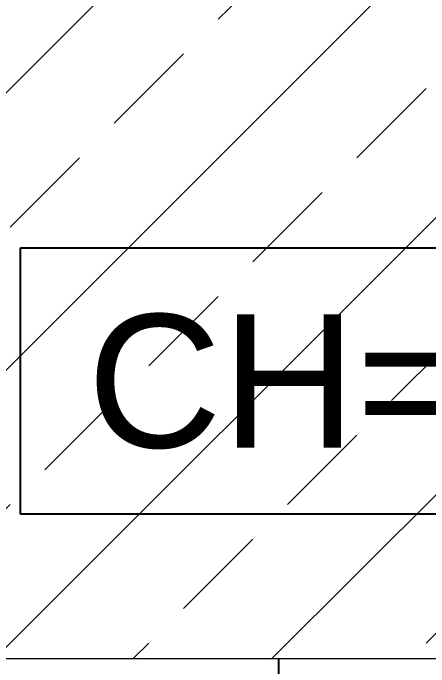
# Model space of a CAD drawing. Header units: millimetres. Extents: x -92759 to 184353, y -15225 to 86714.
# Drawn here: x 65949 to 66622, y 69203 to 70262 of the extents above; entities that cross this region are included whole.
import ezdxf

# ---------------------------------------------------------------- set-up
doc = ezdxf.new("R2010")
doc.units = ezdxf.units.MM
doc.layers.add('A-PATT-CONC', color=8, linetype='Continuous')
doc.layers.add('HF Text', color=7, linetype='Continuous')
doc.layers.add('HFI 9MM FPB', color=94, linetype='Continuous', lineweight=5)
doc.styles.add('Arial_4', font='arial.ttf', dxfattribs={"height": 1.8})

# ---------------------------------------------------------------- blocks, each defined once
blk = doc.blocks.new('RCP_B8L2')
at = {"layer": 'A-PATT-CONC'}
h = blk.add_hatch(dxfattribs=at)
h.set_pattern_fill('ANSI37', color=256, scale=189, angle=45)
h.set_pattern_definition([(90, (-385478.34, -151102.3), (-600.075, 0), []), (180, (-385478.34, -151102.3), (-6e-14, -600.075), [])])
h.paths.add_polyline_path([(-388478, -151102.3), (-385478.3, -151102.3), (-385478.3, -158302.3), (-388478, -158302.3)])
at = {"layer": 'HFI 9MM FPB'}
h = blk.add_hatch(dxfattribs=at)
h.set_pattern_fill('ANSI33', color=256, scale=50)
h.set_pattern_definition([(45, (-581589.02, -147239), (-224.5064, 224.5064), []), (45, (-581364.5, -147239), (-224.5064, 224.5064), [158.75, -79.375])])
h.paths.add_polyline_path([(-388478, -151102.3), (-385478.3, -151102.3), (-385478.3, -158302.3), (-388478, -158302.3)], flags=16)
h.paths.add_polyline_path([(-389418.1, -150277.3), (-387018.1, -150277.3), (-387018.1, -149827.3), (-384618.1, -149827.3), (-384618.1, -159127.3), (-387018.1, -159127.3), (-387018.1, -158677.3), (-387618.1, -158677.3), (-387618.1, -159127.3), (-389418.1, -159127.3)])
blk.add_lwpolyline([(-388478, -151102.3), (-385478.3, -151102.3), (-385478.3, -158302.3), (-388478, -158302.3)], close=True, dxfattribs=at)
at = {"layer": 'HF Text', "insert": (-386550.6, -150544.6), "char_height": 215.85, "width": 1353.585, "attachment_point": 1, "style": 'Arial_4', "bg_fill": 16, "box_fill_scale": 1.5, "bg_fill_color": 256, "bg_fill_transparency": 0}
blk.add_mtext('CH= 2800', dxfattribs=at)

msp = doc.modelspace()

# ---------------------------------------------------------------- block references
at = {"layer": 'A-PATT-CONC'}
msp.add_blockref('RCP_B8L2', (452619.1, 220318.5), dxfattribs=at)

doc.saveas('drawing.dxf')
